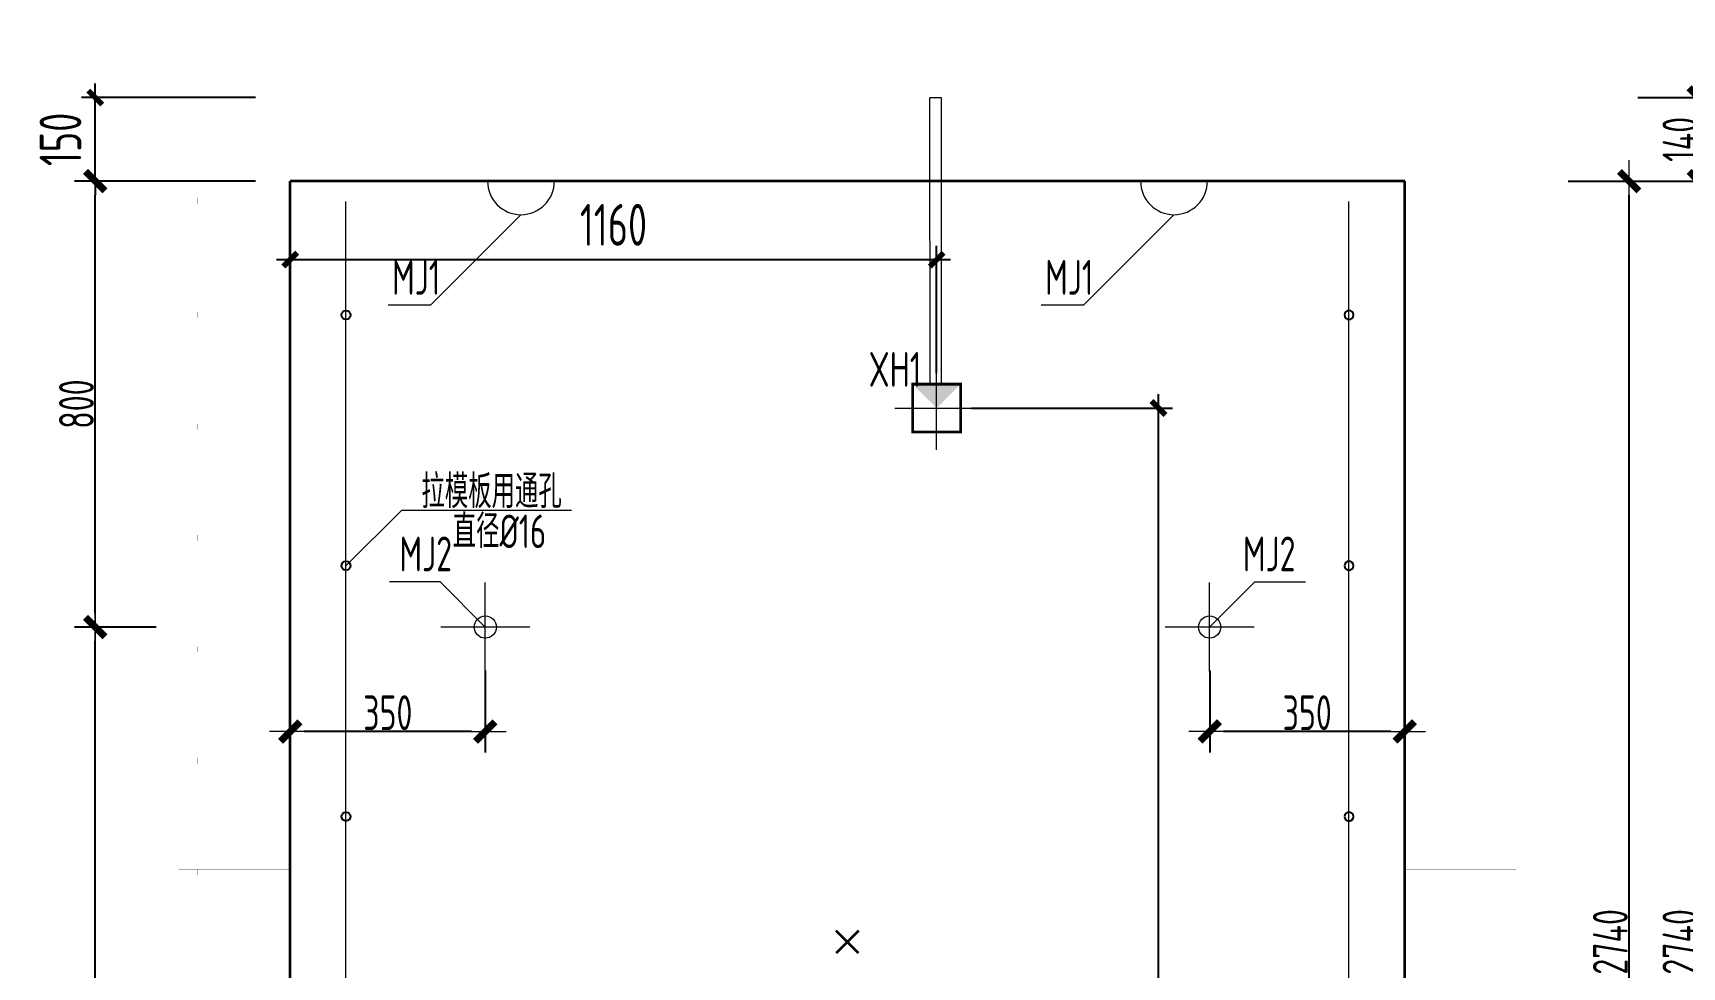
# Model space of a CAD drawing. Extents: x -85320 to 1679916, y -1321939 to 627.
# Drawn here: x 1231822 to 1243660, y -1162974 to -1156270 of the extents above; entities that cross this region are included whole.
import ezdxf
from ezdxf.enums import TextEntityAlignment as Align

# ---------------------------------------------------------------- set-up
doc = ezdxf.new("R2010")
doc.units = 0
doc.header["$LTSCALE"] = 1000
doc.linetypes.add('DOTE', pattern=[2.42, 2, -0.2, 0.02, -0.2])
for name, color, linetype in [('DIAN BOX', 7, 'Continuous'), ('S_WALL', 9, 'Continuous'), ('套筒垫片', 7, 'Continuous'), ('手孔标注', 3, 'Continuous'), ('拉模', 7, 'Continuous'), ('详图符号', 7, 'Continuous')]:
    doc.layers.add(name, color=color, linetype=linetype)
for name, color, linetype, lineweight in [('WCOL', 7, 'Continuous', 0), ('参数表文字', 7, 'Continuous', 18), ('手孔', 6, 'Continuous', 0), ('直线', 7, 'Continuous', 18), ('预制墙埋件', 8, 'Continuous', 18), ('预制墙墙身水平筋', 130, 'Continuous', 18), ('预制墙墙身纵向受力筋', 1, 'Continuous', 18), ('预制墙详图标注', 3, 'Continuous', 18), ('预制墙详图轮廓', 3, 'Continuous', 35)]:
    doc.layers.add(name, color=color, linetype=linetype, lineweight=lineweight)
doc.styles.add('TSSD_Dimension', font='tssdeng.shx', dxfattribs={"width": 0.7, "bigfont": 'hztxt.shx'})
doc.styles.add('TSSD_Num', font='tssdeng.shx', dxfattribs={"width": 0.7, "bigfont": 'hztxt.shx'})
doc.styles.add('TSSD_Rein', font='Tssdeng.shx', dxfattribs={"width": 0.7, "bigfont": 'hztxt.shx'})
doc.styles.add('样式 1', font='yjkeng.shx', dxfattribs={"width": 0.7, "bigfont": 'yjkchn.shx'})
doc.dimstyles.new('标注', dxfattribs={"dimtxt": 300, "dimasz": 100, "dimexe": 100, "dimexo": 250, "dimgap": 100, "dimtad": 1, "dimdec": 0, "dimlfac": 0.25, "dimzin": 0, "dimdsep": 46, "dimtxsty": 'TSSD_Dimension', "dimblk": 'ARCHTICK', "dimcen": 0, "dimdle": 100, "dimclrt": 7, "dimadec": 0, "dimazin": 0, "dimtfac": 1, "dimtdec": 0, "dimtix": 1, "dimtmove": 2, "dimatfit": 3, "dimfxl": 1, "dimtolj": 1, "dimtzin": 0, "dimarcsym": 0})
doc.dimstyles.new('盈建科结构', dxfattribs={"dimscale": 100, "dimtxt": 2.5, "dimasz": 1, "dimexe": 1.5, "dimexo": 0.625, "dimgap": 0.1, "dimtad": 1, "dimdec": 0, "dimrnd": 1, "dimzin": 0, "dimdsep": 46, "dimtxsty": '样式 1', "dimblk": '_yjkbk', "dimblk1": 'ARCHTICK', "dimblk2": 'ARCHTICK', "dimcen": 0.09, "dimadec": 0, "dimazin": 0, "dimtfac": 1, "dimtdec": 4, "dimtix": 1, "dimtmove": 2, "dimatfit": 3, "dimfxl": 1, "dimtolj": 1, "dimtzin": 0, "dimarcsym": 0})

# ---------------------------------------------------------------- blocks, each defined once
blk = doc.blocks.new('_yjkbk')
blk.add_line((-1, 0), (1.5, 0))
blk.add_lwpolyline([(-0.7, -0.7, 0.5, 0.5, 0), (0.7, 0.7, 0.5, 0.5, 0)], format="xyseb")
blk = doc.blocks.new('*D4625')
at = {"layer": 'Defpoints', "color": 0, "transparency": 16777216}
for p in [(1232269, -1157334), (1232769, -1157334), (1232769, -1160534)]:
    blk.add_point(p, dxfattribs=at)
at = {"layer": '预制墙详图标注', "color": 0, "lineweight": -2, "transparency": 16777216}
for p, q in [((1232706, -1157334), (1232119, -1157334)), ((1232269, -1160434), (1232269, -1157434)), ((1232706, -1160534), (1232119, -1160534))]:
    blk.add_line(p, q, dxfattribs=at)
at = {"layer": '预制墙详图标注', "color": 0, "lineweight": -2, "transparency": 16777216, "xscale": 100, "yscale": 100, "zscale": 100}
for p, rotation in [((1232269, -1157334), 90), ((1232269, -1160534), 270)]:
    blk.add_blockref('_yjkbk', p, dxfattribs=dict(at, rotation=rotation))
at = {"layer": '预制墙详图标注', "color": 0, "transparency": 16777216, "insert": (1232259, -1158934), "char_height": 250, "attachment_point": 8, "rotation": 90, "style": '样式 1'}
blk.add_mtext('\\A1;800', dxfattribs=at)
blk = doc.blocks.new('_ArchTick')
at = {"color": 0, "linetype": 'ByBlock', "const_width": 0.4}
blk.add_lwpolyline([(-0.5, -0.5), (0.5, 0.5)], dxfattribs=at)
blk = doc.blocks.new('*D4672')
at = {"layer": 'Defpoints', "color": 0, "transparency": 16777216}
for p in [(1238309, -1157897), (1233669, -1158962), (1238309, -1158962)]:
    blk.add_point(p, dxfattribs=at)
at = {"layer": '手孔', "color": 0, "lineweight": -2, "transparency": 16777216}
for p, q in [((1233669, -1158712), (1233669, -1157797)), ((1238309, -1158712), (1238309, -1157797)), ((1233569, -1157897), (1238409, -1157897))]:
    blk.add_line(p, q, dxfattribs=at)
at = {"layer": '手孔', "color": 0, "lineweight": -2, "transparency": 16777216, "xscale": 100, "yscale": 100, "zscale": 100, "rotation": 180}
blk.add_blockref('_ArchTick', (1233669, -1157897), dxfattribs=at)
at = {"layer": '手孔', "color": 0, "lineweight": -2, "transparency": 16777216, "xscale": 100, "yscale": 100, "zscale": 100}
blk.add_blockref('_ArchTick', (1238309, -1157897), dxfattribs=at)
at = {"layer": '手孔', "color": 7, "transparency": 16777216, "insert": (1235989, -1157647), "char_height": 300, "attachment_point": 5, "style": 'TSSD_Dimension'}
blk.add_mtext('\\A1;1160', dxfattribs=at)
blk = doc.blocks.new('*D4673')
at = {"layer": 'Defpoints', "color": 0, "transparency": 16777216}
for p in [(1238309, -1158962), (1239901, -1158962), (1240443, -1168254)]:
    blk.add_point(p, dxfattribs=at)
at = {"layer": '手孔', "color": 0, "lineweight": -2, "transparency": 16777216}
for p, q in [((1239901, -1168354), (1239901, -1158862)), ((1238559, -1158962), (1240001, -1158962)), ((1240193, -1168254), (1239801, -1168254))]:
    blk.add_line(p, q, dxfattribs=at)
at = {"layer": '手孔', "color": 0, "lineweight": -2, "transparency": 16777216, "xscale": 100, "yscale": 100, "zscale": 100}
for p, rotation in [((1239901, -1158962), 90), ((1239901, -1168254), 270)]:
    blk.add_blockref('_ArchTick', p, dxfattribs=dict(at, rotation=rotation))
at = {"layer": '手孔', "color": 7, "transparency": 16777216, "insert": (1239651, -1163608), "char_height": 300, "attachment_point": 5, "rotation": 90, "style": 'TSSD_Dimension'}
blk.add_mtext('\\A1;2323', dxfattribs=at)
blk = doc.blocks.new('线盒反')
at = {"layer": 'DIAN BOX'}
h = blk.add_hatch(color=256, dxfattribs=at)
h.dxf.hatch_style = 1
h.paths.add_polyline_path([(1384986, -744413), (1384814, -744241), (1385158, -744241)])
at = {"color": 6, "const_width": 20}
blk.add_lwpolyline([(1384814, -744241), (1384814, -744241), (1385158, -744241), (1385158, -744585), (1384814, -744585), (1384814, -744241)], dxfattribs=at)
at = {"layer": 'WCOL', "color": 4, "linetype": 'DOTE'}
for p, q in [((1384986, -744712), (1384986, -744113)), ((1385286, -744413), (1384687, -744413))]:
    blk.add_line(p, q, dxfattribs=at)
at = {"layer": 'WCOL', "color": 5}
blk.add_lwpolyline([(1385158, -744585), (1384814, -744585), (1384814, -744241), (1385158, -744241)], close=True, dxfattribs=at)
blk = doc.blocks.new('*D4678')
at = {"layer": 'Defpoints', "color": 0, "transparency": 16777216}
for p in [(1232269, -1156734), (1233669, -1156734), (1233669, -1157334)]:
    blk.add_point(p, dxfattribs=at)
at = {"layer": '手孔标注', "color": 0, "lineweight": -2, "transparency": 16777216}
for p, q in [((1232269, -1156734), (1232269, -1156634)), ((1233419, -1156734), (1232169, -1156734)), ((1232269, -1157334), (1232269, -1156734)), ((1233419, -1157334), (1232169, -1157334)), ((1232269, -1157334), (1232269, -1157434))]:
    blk.add_line(p, q, dxfattribs=at)
at = {"layer": '手孔标注', "color": 0, "lineweight": -2, "transparency": 16777216, "xscale": 100, "yscale": 100, "zscale": 100}
for p, rotation in [((1232269, -1156734), 270), ((1232269, -1157334), 90)]:
    blk.add_blockref('_ArchTick', p, dxfattribs=dict(at, rotation=rotation))
at = {"layer": '手孔标注', "color": 7, "lineweight": 0, "transparency": 16777216, "insert": (1232019, -1157034), "char_height": 300, "attachment_point": 5, "rotation": 90, "style": 'TSSD_Dimension'}
blk.add_mtext('\\A1;150', dxfattribs=at)
blk = doc.blocks.new('*D4679')
at = {"layer": 'Defpoints', "color": 0, "transparency": 16777216}
for p in [(1240269, -1160784), (1241669, -1160784), (1240269, -1161284)]:
    blk.add_point(p, dxfattribs=at)
at = {"layer": '预制墙详图标注', "color": 0, "lineweight": -2, "transparency": 16777216}
for p, q in [((1240269, -1160847), (1240269, -1161434)), ((1241669, -1160847), (1241669, -1161434)), ((1241569, -1161284), (1240369, -1161284))]:
    blk.add_line(p, q, dxfattribs=at)
at = {"layer": '预制墙详图标注', "color": 0, "lineweight": -2, "transparency": 16777216, "xscale": 100, "yscale": 100, "zscale": 100, "rotation": 180}
blk.add_blockref('_yjkbk', (1240269, -1161284), dxfattribs=at)
at = {"layer": '预制墙详图标注', "color": 0, "lineweight": -2, "transparency": 16777216, "xscale": 100, "yscale": 100, "zscale": 100}
blk.add_blockref('_yjkbk', (1241669, -1161284), dxfattribs=at)
at = {"layer": '预制墙详图标注', "color": 0, "transparency": 16777216, "insert": (1240969, -1161274), "char_height": 250, "attachment_point": 8, "style": '样式 1'}
blk.add_mtext('\\A1;350', dxfattribs=at)
blk = doc.blocks.new('*D4681')
at = {"layer": 'Defpoints', "color": 0, "transparency": 16777216}
for p in [(1233669, -1160784), (1235069, -1160784), (1233669, -1161284)]:
    blk.add_point(p, dxfattribs=at)
at = {"layer": '预制墙详图标注', "color": 0, "lineweight": -2, "transparency": 16777216}
for p, q in [((1233669, -1160847), (1233669, -1161434)), ((1235069, -1160847), (1235069, -1161434)), ((1234969, -1161284), (1233769, -1161284))]:
    blk.add_line(p, q, dxfattribs=at)
at = {"layer": '预制墙详图标注', "color": 0, "lineweight": -2, "transparency": 16777216, "xscale": 100, "yscale": 100, "zscale": 100, "rotation": 180}
blk.add_blockref('_yjkbk', (1233669, -1161284), dxfattribs=at)
at = {"layer": '预制墙详图标注', "color": 0, "lineweight": -2, "transparency": 16777216, "xscale": 100, "yscale": 100, "zscale": 100}
blk.add_blockref('_yjkbk', (1235069, -1161284), dxfattribs=at)
at = {"layer": '预制墙详图标注', "color": 0, "transparency": 16777216, "insert": (1234369, -1161274), "char_height": 250, "attachment_point": 8, "style": '样式 1'}
blk.add_mtext('\\A1;350', dxfattribs=at)
blk = doc.blocks.new('*D4691')
at = {"layer": 'Defpoints', "color": 0, "transparency": 16777216}
for p in [(1242780, -1157334), (1243280, -1157334), (1242780, -1168254)]:
    blk.add_point(p, dxfattribs=at)
at = {"layer": '预制墙详图标注', "color": 0, "lineweight": -2, "transparency": 16777216}
for p, q in [((1242842, -1157334), (1243430, -1157334)), ((1243280, -1168154), (1243280, -1157434)), ((1242842, -1168254), (1243430, -1168254))]:
    blk.add_line(p, q, dxfattribs=at)
at = {"layer": '预制墙详图标注', "color": 0, "lineweight": -2, "transparency": 16777216, "xscale": 100, "yscale": 100, "zscale": 100}
for p, rotation in [((1243280, -1157334), 90), ((1243280, -1168254), 270)]:
    blk.add_blockref('_yjkbk', p, dxfattribs=dict(at, rotation=rotation))
at = {"layer": '预制墙详图标注', "color": 0, "transparency": 16777216, "insert": (1243270, -1162794), "char_height": 250, "attachment_point": 8, "rotation": 90, "style": '样式 1'}
blk.add_mtext('\\A1;2740', dxfattribs=at)
blk = doc.blocks.new('*D4692')
at = {"layer": 'Defpoints', "color": 0, "transparency": 16777216}
for p in [(1243280, -1157334), (1243780, -1157334), (1243280, -1168254)]:
    blk.add_point(p, dxfattribs=at)
at = {"layer": '预制墙详图标注', "color": 0, "lineweight": -2, "transparency": 16777216}
for p, q in [((1243342, -1157334), (1243930, -1157334)), ((1243780, -1168154), (1243780, -1157434)), ((1243342, -1168254), (1243930, -1168254))]:
    blk.add_line(p, q, dxfattribs=at)
at = {"layer": '预制墙详图标注', "color": 0, "lineweight": -2, "transparency": 16777216, "xscale": 100, "yscale": 100, "zscale": 100}
for p, rotation in [((1243780, -1157334), 90), ((1243780, -1168254), 270)]:
    blk.add_blockref('_yjkbk', p, dxfattribs=dict(at, rotation=rotation))
at = {"layer": '预制墙详图标注', "color": 0, "transparency": 16777216, "insert": (1243770, -1162794), "char_height": 250, "attachment_point": 8, "rotation": 90, "style": '样式 1'}
blk.add_mtext('\\A1;2740', dxfattribs=at)
blk = doc.blocks.new('*D4693')
at = {"layer": 'Defpoints', "color": 0, "transparency": 16777216}
for p in [(1243280, -1156734), (1243780, -1156734), (1243280, -1157334)]:
    blk.add_point(p, dxfattribs=at)
at = {"layer": '预制墙详图标注', "color": 0, "lineweight": -2, "transparency": 16777216}
for p, q in [((1243342, -1156734), (1243930, -1156734)), ((1243780, -1157234), (1243780, -1156834)), ((1243342, -1157334), (1243930, -1157334))]:
    blk.add_line(p, q, dxfattribs=at)
at = {"layer": '预制墙详图标注', "color": 0, "lineweight": -2, "transparency": 16777216, "xscale": 100, "yscale": 100, "zscale": 100}
for p, rotation in [((1243780, -1156734), 90), ((1243780, -1157334), 270)]:
    blk.add_blockref('_yjkbk', p, dxfattribs=dict(at, rotation=rotation))
at = {"layer": '预制墙详图标注', "color": 0, "transparency": 16777216, "insert": (1243770, -1157034), "char_height": 250, "attachment_point": 8, "rotation": 90, "style": '样式 1'}
blk.add_mtext('\\A1;140', dxfattribs=at)
blk = doc.blocks.new('*D4702')
at = {"layer": 'Defpoints', "color": 0, "transparency": 16777216}
for p in [(1232269, -1160534), (1232769, -1160534), (1232769, -1166054)]:
    blk.add_point(p, dxfattribs=at)
at = {"layer": '预制墙详图标注', "color": 0, "lineweight": -2, "transparency": 16777216}
for p, q in [((1232706, -1160534), (1232119, -1160534)), ((1232269, -1165954), (1232269, -1160634)), ((1232706, -1166054), (1232119, -1166054))]:
    blk.add_line(p, q, dxfattribs=at)
at = {"layer": '预制墙详图标注', "color": 0, "lineweight": -2, "transparency": 16777216, "xscale": 100, "yscale": 100, "zscale": 100}
for p, rotation in [((1232269, -1160534), 90), ((1232269, -1166054), 270)]:
    blk.add_blockref('_yjkbk', p, dxfattribs=dict(at, rotation=rotation))
at = {"layer": '预制墙详图标注', "color": 0, "transparency": 16777216, "insert": (1232259, -1163294), "char_height": 250, "attachment_point": 8, "rotation": 90, "style": '样式 1'}
blk.add_mtext('\\A1;1390', dxfattribs=at)
blk = doc.blocks.new('*D3015')
at = {"layer": 'Defpoints', "color": 0, "transparency": 16777216}
for p in [(1020088, -842247), (1021395, -842247), (1021395, -843207)]:
    blk.add_point(p, dxfattribs=at)
at = {"layer": '拉模', "color": 0, "lineweight": -2, "transparency": 16777216}
for p, q in [((1021145, -842247), (1019988, -842247)), ((1020088, -843307), (1020088, -842147)), ((1021145, -843207), (1019988, -843207))]:
    blk.add_line(p, q, dxfattribs=at)
at = {"layer": '拉模', "color": 0, "lineweight": -2, "transparency": 16777216, "xscale": 100, "yscale": 100, "zscale": 100}
for p, rotation in [((1020088, -842247), 90), ((1020088, -843207), 270)]:
    blk.add_blockref('_ArchTick', p, dxfattribs=dict(at, rotation=rotation))
at = {"layer": '拉模', "color": 7, "transparency": 16777216, "insert": (1019838, -842727), "char_height": 300, "attachment_point": 5, "rotation": 90, "style": 'TSSD_Dimension'}
blk.add_mtext('\\A1;240', dxfattribs=at)
blk = doc.blocks.new('*D3016')
at = {"layer": 'Defpoints', "color": 0, "transparency": 16777216}
for p in [(1021167, -839295), (1021567, -839194), (1021567, -839295)]:
    blk.add_point(p, dxfattribs=at)
at = {"layer": '拉模', "color": 0, "lineweight": -2, "transparency": 16777216}
for p, q in [((1021167, -839045), (1021167, -839094)), ((1021567, -839045), (1021567, -839094)), ((1021167, -839194), (1021067, -839194)), ((1021167, -839194), (1021567, -839194)), ((1021567, -839194), (1021667, -839194))]:
    blk.add_line(p, q, dxfattribs=at)
at = {"layer": '拉模', "color": 0, "lineweight": -2, "transparency": 16777216, "xscale": 100, "yscale": 100, "zscale": 100}
blk.add_blockref('_ArchTick', (1021167, -839194), dxfattribs=at)
at = {"layer": '拉模', "color": 0, "lineweight": -2, "transparency": 16777216, "xscale": 100, "yscale": 100, "zscale": 100, "rotation": 180}
blk.add_blockref('_ArchTick', (1021567, -839194), dxfattribs=at)
at = {"layer": '拉模', "color": 7, "transparency": 16777216, "insert": (1021367, -838944), "char_height": 300, "attachment_point": 5, "style": 'TSSD_Dimension'}
blk.add_mtext('\\A1;100', dxfattribs=at)
blk = doc.blocks.new('*D3017')
at = {"layer": 'Defpoints', "color": 0, "transparency": 16777216}
for p in [(1021567, -840447), (1020088, -842247), (1021567, -842247)]:
    blk.add_point(p, dxfattribs=at)
at = {"layer": '拉模', "color": 0, "lineweight": -2, "transparency": 16777216}
for p, q in [((1020088, -840347), (1020088, -842347)), ((1021317, -840447), (1019988, -840447)), ((1021317, -842247), (1019988, -842247))]:
    blk.add_line(p, q, dxfattribs=at)
at = {"layer": '拉模', "color": 0, "lineweight": -2, "transparency": 16777216, "xscale": 100, "yscale": 100, "zscale": 100}
for p, rotation in [((1020088, -840447), 90), ((1020088, -842247), 270)]:
    blk.add_blockref('_ArchTick', p, dxfattribs=dict(at, rotation=rotation))
at = {"layer": '拉模', "color": 7, "transparency": 16777216, "insert": (1019838, -841347), "char_height": 300, "attachment_point": 5, "rotation": 90, "style": 'TSSD_Dimension'}
blk.add_mtext('\\A1;450', dxfattribs=at)
blk = doc.blocks.new('*D3018')
at = {"layer": 'Defpoints', "color": 0, "transparency": 16777216}
for p in [(1021567, -838647), (1020088, -840447), (1021567, -840447)]:
    blk.add_point(p, dxfattribs=at)
at = {"layer": '拉模', "color": 0, "lineweight": -2, "transparency": 16777216}
for p, q in [((1020088, -838547), (1020088, -840547)), ((1021317, -838647), (1019988, -838647)), ((1021317, -840447), (1019988, -840447))]:
    blk.add_line(p, q, dxfattribs=at)
at = {"layer": '拉模', "color": 0, "lineweight": -2, "transparency": 16777216, "xscale": 100, "yscale": 100, "zscale": 100}
for p, rotation in [((1020088, -838647), 90), ((1020088, -840447), 270)]:
    blk.add_blockref('_ArchTick', p, dxfattribs=dict(at, rotation=rotation))
at = {"layer": '拉模', "color": 7, "transparency": 16777216, "insert": (1019838, -839547), "char_height": 300, "attachment_point": 5, "rotation": 90, "style": 'TSSD_Dimension'}
blk.add_mtext('\\A1;450', dxfattribs=at)
blk = doc.blocks.new('*D3019')
at = {"layer": 'Defpoints', "color": 0, "transparency": 16777216}
for p in [(1021567, -836847), (1020088, -838647), (1021567, -838647)]:
    blk.add_point(p, dxfattribs=at)
at = {"layer": '拉模', "color": 0, "lineweight": -2, "transparency": 16777216}
for p, q in [((1020088, -836747), (1020088, -838747)), ((1021317, -836847), (1019988, -836847)), ((1021317, -838647), (1019988, -838647))]:
    blk.add_line(p, q, dxfattribs=at)
at = {"layer": '拉模', "color": 0, "lineweight": -2, "transparency": 16777216, "xscale": 100, "yscale": 100, "zscale": 100}
for p, rotation in [((1020088, -836847), 90), ((1020088, -838647), 270)]:
    blk.add_blockref('_ArchTick', p, dxfattribs=dict(at, rotation=rotation))
at = {"layer": '拉模', "color": 7, "transparency": 16777216, "insert": (1019838, -837747), "char_height": 300, "attachment_point": 5, "rotation": 90, "style": 'TSSD_Dimension'}
blk.add_mtext('\\A1;450', dxfattribs=at)
blk = doc.blocks.new('*D3020')
at = {"layer": 'Defpoints', "color": 0, "transparency": 16777216}
for p in [(1021567, -835047), (1020088, -836847), (1021567, -836847)]:
    blk.add_point(p, dxfattribs=at)
at = {"layer": '拉模', "color": 0, "lineweight": -2, "transparency": 16777216}
for p, q in [((1020088, -834947), (1020088, -836947)), ((1021317, -835047), (1019988, -835047)), ((1021317, -836847), (1019988, -836847))]:
    blk.add_line(p, q, dxfattribs=at)
at = {"layer": '拉模', "color": 0, "lineweight": -2, "transparency": 16777216, "xscale": 100, "yscale": 100, "zscale": 100}
for p, rotation in [((1020088, -835047), 90), ((1020088, -836847), 270)]:
    blk.add_blockref('_ArchTick', p, dxfattribs=dict(at, rotation=rotation))
at = {"layer": '拉模', "color": 7, "transparency": 16777216, "insert": (1019838, -835947), "char_height": 300, "attachment_point": 5, "rotation": 90, "style": 'TSSD_Dimension'}
blk.add_mtext('\\A1;450', dxfattribs=at)
blk = doc.blocks.new('*D3021')
at = {"layer": 'Defpoints', "color": 0, "transparency": 16777216}
for p in [(1021567, -833247), (1020088, -835047), (1021567, -835047)]:
    blk.add_point(p, dxfattribs=at)
at = {"layer": '拉模', "color": 0, "lineweight": -2, "transparency": 16777216}
for p, q in [((1021317, -833247), (1019988, -833247)), ((1020088, -833147), (1020088, -835147)), ((1021317, -835047), (1019988, -835047))]:
    blk.add_line(p, q, dxfattribs=at)
at = {"layer": '拉模', "color": 0, "lineweight": -2, "transparency": 16777216, "xscale": 100, "yscale": 100, "zscale": 100}
for p, rotation in [((1020088, -833247), 90), ((1020088, -835047), 270)]:
    blk.add_blockref('_ArchTick', p, dxfattribs=dict(at, rotation=rotation))
at = {"layer": '拉模', "color": 7, "transparency": 16777216, "insert": (1019838, -834147), "char_height": 300, "attachment_point": 5, "rotation": 90, "style": 'TSSD_Dimension'}
blk.add_mtext('\\A1;450', dxfattribs=at)
blk = doc.blocks.new('*D3022')
at = {"layer": 'Defpoints', "color": 0, "transparency": 16777216}
for p in [(1020088, -832287), (1021567, -832287), (1021567, -833247)]:
    blk.add_point(p, dxfattribs=at)
at = {"layer": '拉模', "color": 0, "lineweight": -2, "transparency": 16777216}
for p, q in [((1020088, -833347), (1020088, -832187)), ((1021317, -832287), (1019988, -832287)), ((1021317, -833247), (1019988, -833247))]:
    blk.add_line(p, q, dxfattribs=at)
at = {"layer": '拉模', "color": 0, "lineweight": -2, "transparency": 16777216, "xscale": 100, "yscale": 100, "zscale": 100}
for p, rotation in [((1020088, -832287), 90), ((1020088, -833247), 270)]:
    blk.add_blockref('_ArchTick', p, dxfattribs=dict(at, rotation=rotation))
at = {"layer": '拉模', "color": 7, "transparency": 16777216, "insert": (1019838, -832767), "char_height": 300, "attachment_point": 5, "rotation": 90, "style": 'TSSD_Dimension'}
blk.add_mtext('\\A1;240', dxfattribs=at)
blk = doc.blocks.new('拉模孔')
at = {"layer": 'S_WALL'}
for centre in [(1021567.4, -833246.6), (1021567.4, -835046.6), (1021567.4, -836846.6), (1021567.4, -838646.6), (1021567.4, -840446.6), (1021567.4, -842246.6)]:
    blk.add_circle(centre, 32, dxfattribs=at)
at = {"layer": '拉模', "color": 3, "lineweight": 0}
blk.add_line((1021567.4, -843206.6), (1021567.4, -832432.7), dxfattribs=at)
at = {"layer": '拉模', "color": 3}
for base, p1, p2, picture, middle in [((1020088.1, -832286.6), (1021567.4, -833246.6), (1021567.4, -832286.6), '*D3022', (1019838.1, -832766.6)), ((1020088.1, -835046.6), (1021567.4, -833246.6), (1021567.4, -835046.6), '*D3021', (1019838.1, -834146.6)), ((1020088.1, -836846.6), (1021567.4, -835046.6), (1021567.4, -836846.6), '*D3020', (1019838.1, -835946.6)), ((1020088.1, -838646.6), (1021567.4, -836846.6), (1021567.4, -838646.6), '*D3019', (1019838.1, -837746.6)), ((1020088.1, -840446.6), (1021567.4, -838646.6), (1021567.4, -840446.6), '*D3018', (1019838.1, -839546.6)), ((1020088.1, -842246.6), (1021567.4, -840446.6), (1021567.4, -842246.6), '*D3017', (1019838.1, -841346.6)), ((1020088.1, -842246.6), (1021395.2, -843206.6), (1021395.2, -842246.6), '*D3015', (1019838.1, -842726.6))]:
    dim = blk.add_linear_dim(base=base, p1=p1, p2=p2, angle=90, dimstyle='标注', dxfattribs=at)
    dim.commit()
    dim.dimension.update_dxf_attribs({"geometry": picture, "text_midpoint": middle})
dim = blk.add_linear_dim(base=(1021567.4, -839193.9), p1=(1021167.4, -839294.6), p2=(1021567.4, -839294.6), dimstyle='标注', dxfattribs=at)
dim.commit()
dim.dimension.update_dxf_attribs({"geometry": '*D3016', "text_midpoint": (1021367.4, -838943.9)})

msp = doc.modelspace()

# ---------------------------------------------------------------- linework, layer by layer
at = {"layer": 'S_WALL'}
for centre in [(1234068.733, -1158294.356), (1234068.733, -1160094.356), (1234068.733, -1161894.356)]:
    msp.add_circle(centre, 32, dxfattribs=at)
at = {"layer": 'WCOL', "color": 7}
msp.add_lwpolyline([(1238342.415, -1158790.354), (1238262.415, -1158790.354), (1238261.051, -1156734.355), (1238341.051, -1156734.355)], close=True, dxfattribs=at)
at = {"layer": '套筒垫片', "linetype": 'Continuous', "lineweight": 0}
msp.add_lwpolyline([(1234068.733, -1160094.356), (1234468.733, -1159694.356), (1235688.808, -1159694.356)], dxfattribs=at)
at = {"layer": '拉模', "color": 3, "lineweight": 0}
msp.add_line((1234068.733, -1168254.356), (1234068.733, -1157480.455), dxfattribs=at)
at = {"layer": '直线', "lineweight": 18}
for points in [[(1235324.733, -1157574.355), (1234674.733, -1158224.355), (1234371.849, -1158224.355)], [(1240012.733, -1157574.355), (1239362.733, -1158224.355), (1239059.849, -1158224.355)], [(1235068.733, -1160534.355), (1234743.733, -1160209.355), (1234380.272, -1160209.355)], [(1240268.733, -1160534.355), (1240593.733, -1160209.355), (1240957.195, -1160209.355)]]:
    msp.add_lwpolyline(points, dxfattribs=at)
at = {"layer": '预制墙埋件', "lineweight": 18}
for p, q in [((1235068.733, -1160854.355), (1235068.733, -1160214.355)), ((1240268.733, -1160854.355), (1240268.733, -1160214.355)), ((1235388.733, -1160534.355), (1234748.733, -1160534.355)), ((1240588.733, -1160534.355), (1239948.733, -1160534.355))]:
    msp.add_line(p, q, dxfattribs=at)
for centre in [(1235068.733, -1160534.355), (1240268.733, -1160534.355)]:
    msp.add_circle(centre, 80, dxfattribs=at)
for centre in [(1235324.733, -1157334.355), (1240012.733, -1157334.355)]:
    msp.add_arc(centre, 240, 180, 0, dxfattribs=at)
at = {"layer": '预制墙墙身水平筋', "lineweight": 18, "const_width": 0.18}
for points in [[(1233668.733, -1157454.355), (1232868.733, -1157454.355), (1232868.733, -1157494.355), (1233005.269, -1157494.355), (1233005.269, -1157454.355), (1232868.733, -1157454.355), (1232868.733, -1157494.355), (1233668.733, -1157494.355)], [(1233668.733, -1157454.355), (1232868.733, -1157454.355), (1232868.733, -1157494.355), (1233005.269, -1157494.355), (1233005.269, -1157454.355), (1232868.733, -1157454.355), (1232868.733, -1157494.355), (1233668.733, -1157494.355)], [(1242332.198, -1157494.355), (1242468.733, -1157494.355), (1242468.733, -1157454.355), (1241668.733, -1157454.355), (1241668.733, -1157494.355), (1242468.733, -1157494.355), (1242468.733, -1157454.355), (1242332.198, -1157454.355)], [(1242332.198, -1157494.355), (1242468.733, -1157494.355), (1242468.733, -1157454.355), (1241668.733, -1157454.355), (1241668.733, -1157494.355), (1242468.733, -1157494.355), (1242468.733, -1157454.355), (1242332.198, -1157454.355)], [(1233668.733, -1158274.355), (1232868.733, -1158274.355), (1232868.733, -1158314.355), (1233005.269, -1158314.355), (1233005.269, -1158274.355), (1232868.733, -1158274.355), (1232868.733, -1158314.355), (1233668.733, -1158314.355)], [(1233668.733, -1158274.355), (1232868.733, -1158274.355), (1232868.733, -1158314.355), (1233005.269, -1158314.355), (1233005.269, -1158274.355), (1232868.733, -1158274.355), (1232868.733, -1158314.355), (1233668.733, -1158314.355)], [(1242332.198, -1158314.355), (1242468.733, -1158314.355), (1242468.733, -1158274.355), (1241668.733, -1158274.355), (1241668.733, -1158314.355), (1242468.733, -1158314.355), (1242468.733, -1158274.355), (1242332.198, -1158274.355)], [(1242332.198, -1158314.355), (1242468.733, -1158314.355), (1242468.733, -1158274.355), (1241668.733, -1158274.355), (1241668.733, -1158314.355), (1242468.733, -1158314.355), (1242468.733, -1158274.355), (1242332.198, -1158274.355)], [(1233668.733, -1159074.355), (1232868.733, -1159074.355), (1232868.733, -1159114.355), (1233005.269, -1159114.355), (1233005.269, -1159074.355), (1232868.733, -1159074.355), (1232868.733, -1159114.355), (1233668.733, -1159114.355)], [(1233668.733, -1159074.355), (1232868.733, -1159074.355), (1232868.733, -1159114.355), (1233005.269, -1159114.355), (1233005.269, -1159074.355), (1232868.733, -1159074.355), (1232868.733, -1159114.355), (1233668.733, -1159114.355)], [(1242332.198, -1159114.355), (1242468.733, -1159114.355), (1242468.733, -1159074.355), (1241668.733, -1159074.355), (1241668.733, -1159114.355), (1242468.733, -1159114.355), (1242468.733, -1159074.355), (1242332.198, -1159074.355)], [(1242332.198, -1159114.355), (1242468.733, -1159114.355), (1242468.733, -1159074.355), (1241668.733, -1159074.355), (1241668.733, -1159114.355), (1242468.733, -1159114.355), (1242468.733, -1159074.355), (1242332.198, -1159074.355)], [(1233668.733, -1159874.355), (1232868.733, -1159874.355), (1232868.733, -1159914.355), (1233005.269, -1159914.355), (1233005.269, -1159874.355), (1232868.733, -1159874.355), (1232868.733, -1159914.355), (1233668.733, -1159914.355)], [(1233668.733, -1159874.355), (1232868.733, -1159874.355), (1232868.733, -1159914.355), (1233005.269, -1159914.355), (1233005.269, -1159874.355), (1232868.733, -1159874.355), (1232868.733, -1159914.355), (1233668.733, -1159914.355)], [(1242332.198, -1159914.355), (1242468.733, -1159914.355), (1242468.733, -1159874.355), (1241668.733, -1159874.355), (1241668.733, -1159914.355), (1242468.733, -1159914.355), (1242468.733, -1159874.355), (1242332.198, -1159874.355)], [(1242332.198, -1159914.355), (1242468.733, -1159914.355), (1242468.733, -1159874.355), (1241668.733, -1159874.355), (1241668.733, -1159914.355), (1242468.733, -1159914.355), (1242468.733, -1159874.355), (1242332.198, -1159874.355)], [(1233668.733, -1160674.355), (1232868.733, -1160674.355), (1232868.733, -1160714.355), (1233005.269, -1160714.355), (1233005.269, -1160674.355), (1232868.733, -1160674.355), (1232868.733, -1160714.355), (1233668.733, -1160714.355)], [(1233668.733, -1160674.355), (1232868.733, -1160674.355), (1232868.733, -1160714.355), (1233005.269, -1160714.355), (1233005.269, -1160674.355), (1232868.733, -1160674.355), (1232868.733, -1160714.355), (1233668.733, -1160714.355)], [(1242332.198, -1160714.355), (1242468.733, -1160714.355), (1242468.733, -1160674.355), (1241668.733, -1160674.355), (1241668.733, -1160714.355), (1242468.733, -1160714.355), (1242468.733, -1160674.355), (1242332.198, -1160674.355)], [(1242332.198, -1160714.355), (1242468.733, -1160714.355), (1242468.733, -1160674.355), (1241668.733, -1160674.355), (1241668.733, -1160714.355), (1242468.733, -1160714.355), (1242468.733, -1160674.355), (1242332.198, -1160674.355)], [(1233668.733, -1161474.355), (1232868.733, -1161474.355), (1232868.733, -1161514.355), (1233005.269, -1161514.355), (1233005.269, -1161474.355), (1232868.733, -1161474.355), (1232868.733, -1161514.355), (1233668.733, -1161514.355)], [(1233668.733, -1161474.355), (1232868.733, -1161474.355), (1232868.733, -1161514.355), (1233005.269, -1161514.355), (1233005.269, -1161474.355), (1232868.733, -1161474.355), (1232868.733, -1161514.355), (1233668.733, -1161514.355)], [(1242332.198, -1161514.355), (1242468.733, -1161514.355), (1242468.733, -1161474.355), (1241668.733, -1161474.355), (1241668.733, -1161514.355), (1242468.733, -1161514.355), (1242468.733, -1161474.355), (1242332.198, -1161474.355)], [(1242332.198, -1161514.355), (1242468.733, -1161514.355), (1242468.733, -1161474.355), (1241668.733, -1161474.355), (1241668.733, -1161514.355), (1242468.733, -1161514.355), (1242468.733, -1161474.355), (1242332.198, -1161474.355)], [(1233668.733, -1162274.355), (1232868.733, -1162274.355), (1232868.733, -1162314.355), (1233005.269, -1162314.355), (1233005.269, -1162274.355), (1232868.733, -1162274.355), (1232868.733, -1162314.355), (1233668.733, -1162314.355)], [(1233668.733, -1162274.355), (1232868.733, -1162274.355), (1232868.733, -1162314.355), (1233005.269, -1162314.355), (1233005.269, -1162274.355), (1232868.733, -1162274.355), (1232868.733, -1162314.355), (1233668.733, -1162314.355)], [(1242332.198, -1162314.355), (1242468.733, -1162314.355), (1242468.733, -1162274.355), (1241668.733, -1162274.355), (1241668.733, -1162314.355), (1242468.733, -1162314.355), (1242468.733, -1162274.355), (1242332.198, -1162274.355)], [(1242332.198, -1162314.355), (1242468.733, -1162314.355), (1242468.733, -1162274.355), (1241668.733, -1162274.355), (1241668.733, -1162314.355), (1242468.733, -1162314.355), (1242468.733, -1162274.355), (1242332.198, -1162274.355)]]:
    msp.add_lwpolyline(points, close=True, dxfattribs=at)
at = {"layer": '预制墙墙身纵向受力筋', "lineweight": 18, "const_width": 0.18}
for points in [[(1234700.733, -1157334.355), (1234700.733, -1156270.355), (1234636.733, -1156270.355), (1234636.733, -1157334.355)], [(1235500.733, -1157334.355), (1235500.733, -1156270.355), (1235436.733, -1156270.355), (1235436.733, -1157334.355)], [(1236300.733, -1157334.355), (1236300.733, -1156270.355), (1236236.733, -1156270.355), (1236236.733, -1157334.355)], [(1237100.733, -1157334.355), (1237100.733, -1156270.355), (1237036.733, -1156270.355), (1237036.733, -1157334.355)], [(1237900.733, -1157334.355), (1237900.733, -1156270.355), (1237836.733, -1156270.355), (1237836.733, -1157334.355)], [(1238700.733, -1157334.355), (1238700.733, -1156270.355), (1238636.733, -1156270.355), (1238636.733, -1157334.355)], [(1239500.733, -1157334.355), (1239500.733, -1156270.355), (1239436.733, -1156270.355), (1239436.733, -1157334.355)], [(1240300.733, -1157334.355), (1240300.733, -1156270.355), (1240236.733, -1156270.355), (1240236.733, -1157334.355)], [(1241100.733, -1157334.355), (1241100.733, -1156270.355), (1241036.733, -1156270.355), (1241036.733, -1157334.355)]]:
    msp.add_lwpolyline(points, close=True, dxfattribs=at)
at = {"layer": '预制墙详图标注', "lineweight": 35}
for p, q in [((1237748.733, -1162714.355), (1237588.733, -1162874.355)), ((1237748.733, -1162874.355), (1237588.733, -1162714.355))]:
    msp.add_line(p, q, dxfattribs=at)
at = {"layer": '预制墙详图轮廓', "lineweight": 35}
for p, q in [((1241668.733, -1157334.355), (1233668.733, -1157334.355)), ((1233668.733, -1168254.355), (1233668.733, -1157334.355)), ((1241668.733, -1168254.355), (1241668.733, -1157334.355))]:
    msp.add_line(p, q, dxfattribs=at)

# ---------------------------------------------------------------- block references
at = {"layer": 'WCOL', "color": 7, "xscale": -1}
msp.add_blockref('线盒反', (2623295.082, -414549.657), dxfattribs=at)
at = {"layer": '拉模', "color": 3, "xscale": -1}
msp.add_blockref('拉模孔', (2262836.094, -325047.778), dxfattribs=at)

# ---------------------------------------------------------------- texts
at = {"layer": '参数表文字', "linetype": 'Continuous', "style": 'TSSD_Rein', "width": 0.7}
msp.add_text('XH1', height=250, dxfattribs=at).set_placement((1238010.311, -1158684.584), align=Align.MIDDLE_CENTER)
at = {"layer": '直线', "linetype": 'Continuous', "style": '样式 1', "width": 0.7}
for s, p in [('MJ1', (1234746.849, -1158224.355)), ('MJ1', (1239434.849, -1158224.355)), ('MJ2', (1234830.272, -1160209.355))]:
    msp.add_text(s, height=250, dxfattribs=at).set_placement(p, align=Align.BOTTOM_RIGHT)
msp.add_text('MJ2', height=250, dxfattribs=at).set_placement((1240507.195, -1160209.355), align=Align.BOTTOM_LEFT)
at = {"layer": '详图符号', "lineweight": 0, "style": 'TSSD_Num', "width": 0.7}
msp.add_text('拉模板用通孔', height=240, dxfattribs=at).set_placement((1234610.053, -1159440.894), align=Align.TOP_LEFT)
msp.add_text('直径%%C16', height=240, dxfattribs=at).set_placement((1234834.952, -1159967.358))

# ---------------------------------------------------------------- dimensions: what is measured, and where the dimension line sits
at = {"layer": '手孔', "color": 3}
for base, p1, angle, picture, middle in [((1238308.733, -1157897.079), (1233668.733, -1158962.355), 180, '*D4672', (1235988.733, -1157647.079)), ((1239901.458, -1158962.355), (1240442.615, -1168254.355), 90, '*D4673', (1239651.458, -1163608.355))]:
    dim = msp.add_linear_dim(base=base, p1=p1, p2=(1238308.733, -1158962.355), angle=angle, dimstyle='标注', dxfattribs=at)
    dim.commit()
    dim.dimension.update_dxf_attribs({"geometry": picture, "text_midpoint": middle})
at = {"layer": '手孔标注', "color": 3, "lineweight": 0}
dim = msp.add_linear_dim(base=(1232268.733, -1156734.355), p1=(1233668.733, -1157334.355), p2=(1233668.733, -1156734.355), angle=90, dimstyle='标注', dxfattribs=at)
dim.commit()
dim.dimension.update_dxf_attribs({"geometry": '*D4678', "text_midpoint": (1232018.733, -1157034.355)})
at = {"layer": '预制墙详图标注'}
for p1, p2, distance, text, picture, middle in [((1243279.584, -1157334.355), (1243279.584, -1156734.355), -500, '140', '*D4693', (1243644.584, -1157034.355)), ((1242779.584, -1168254.355), (1242779.584, -1157334.355), -500, '2740', '*D4691', (1243144.584, -1162794.355)), ((1243279.584, -1168254.355), (1243279.584, -1157334.355), -500, '2740', '*D4692', (1243644.584, -1162794.355)), ((1232768.733, -1166054.356), (1232768.733, -1160534.356), 500, '1390', '*D4702', (1232133.733, -1163294.356))]:
    dim = msp.add_aligned_dim(p1=p1, p2=p2, distance=distance, text=text, dimstyle='盈建科结构', override={"dimscale": 100, "dimtxt": 2.5, "dimasz": 1, "dimexe": 1.5, "dimexo": 0.625, "dimgap": 0.1, "dimtad": 1, "dimlfac": 0.25, "dimrnd": 5, "dimdle": 0, "dimtix": 1, "dimfxlon": 0}, dxfattribs=at)
    dim.commit()
    dim.dimension.update_dxf_attribs({"geometry": picture, "text_midpoint": middle})
for p1, p2, picture, middle in [((1232768.733, -1160534.355), (1232768.733, -1157334.355), '*D4625', (1232133.733, -1158934.355)), ((1235068.733, -1160784.355), (1233668.733, -1160784.355), '*D4681', (1234368.733, -1161149.355)), ((1241668.733, -1160784.355), (1240268.733, -1160784.355), '*D4679', (1240968.733, -1161149.355))]:
    dim = msp.add_aligned_dim(p1=p1, p2=p2, distance=500, dimstyle='盈建科结构', override={"dimscale": 100, "dimtxt": 2.5, "dimasz": 1, "dimexe": 1.5, "dimexo": 0.625, "dimgap": 0.1, "dimtad": 1, "dimlfac": 0.25, "dimrnd": 5, "dimdle": 0, "dimtix": 1, "dimfxlon": 0}, dxfattribs=at)
    dim.commit()
    dim.dimension.update_dxf_attribs({"geometry": picture, "text_midpoint": middle})

doc.saveas('drawing.dxf')
